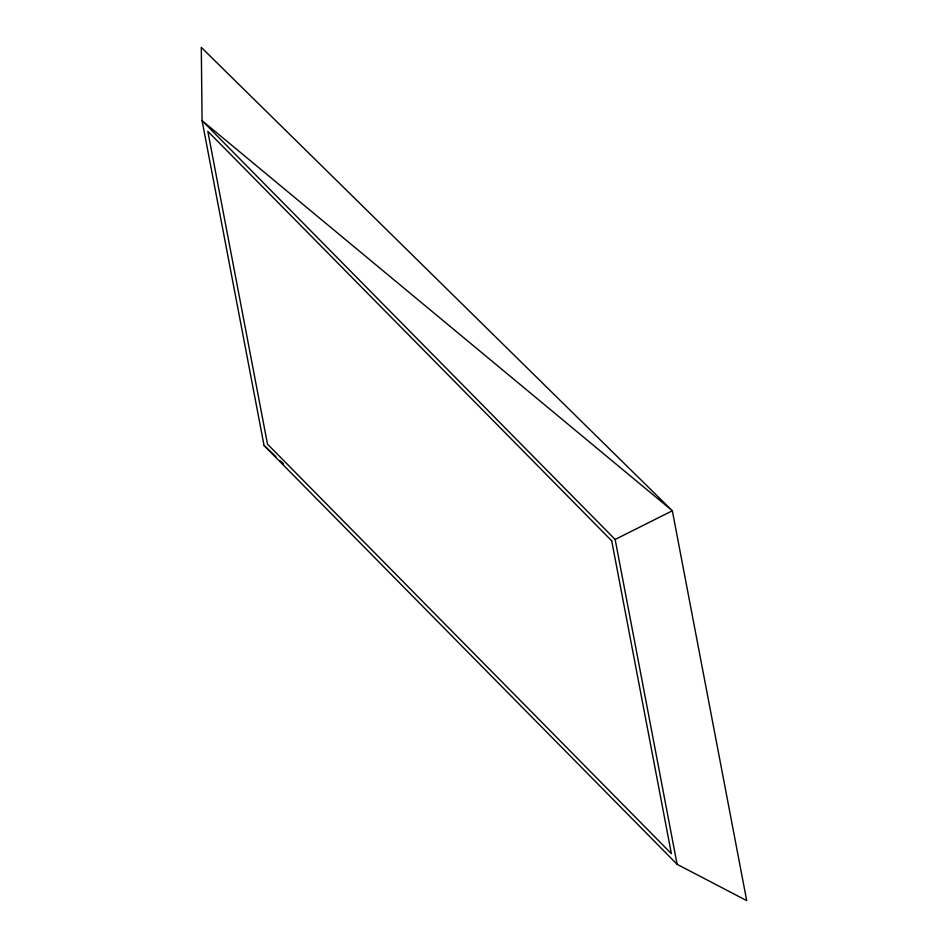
<?xml version="1.0" encoding="UTF-8"?>
<svg xmlns="http://www.w3.org/2000/svg" width="948" height="948" viewBox="0 0 948 948"><rect width="100%" height="100%" fill="white"/><g stroke="black" fill="none" stroke-linecap="round" stroke-linejoin="round"><path stroke-width="1.42" d="M615.145 539.459L672.333 510.759L746.704 900.6L677.121 864.339L264.054 445.501L202.078 120.633L201.296 47.4L672.333 510.759L202.078 120.633L615.145 539.459L677.121 864.339M264.054 445.501L275.904 456.675M280.205 460.74L283.44 463.785M611.709 540.822L207.813 131.298L267.49 444.138L671.385 853.662L611.709 540.822"/></g></svg>
